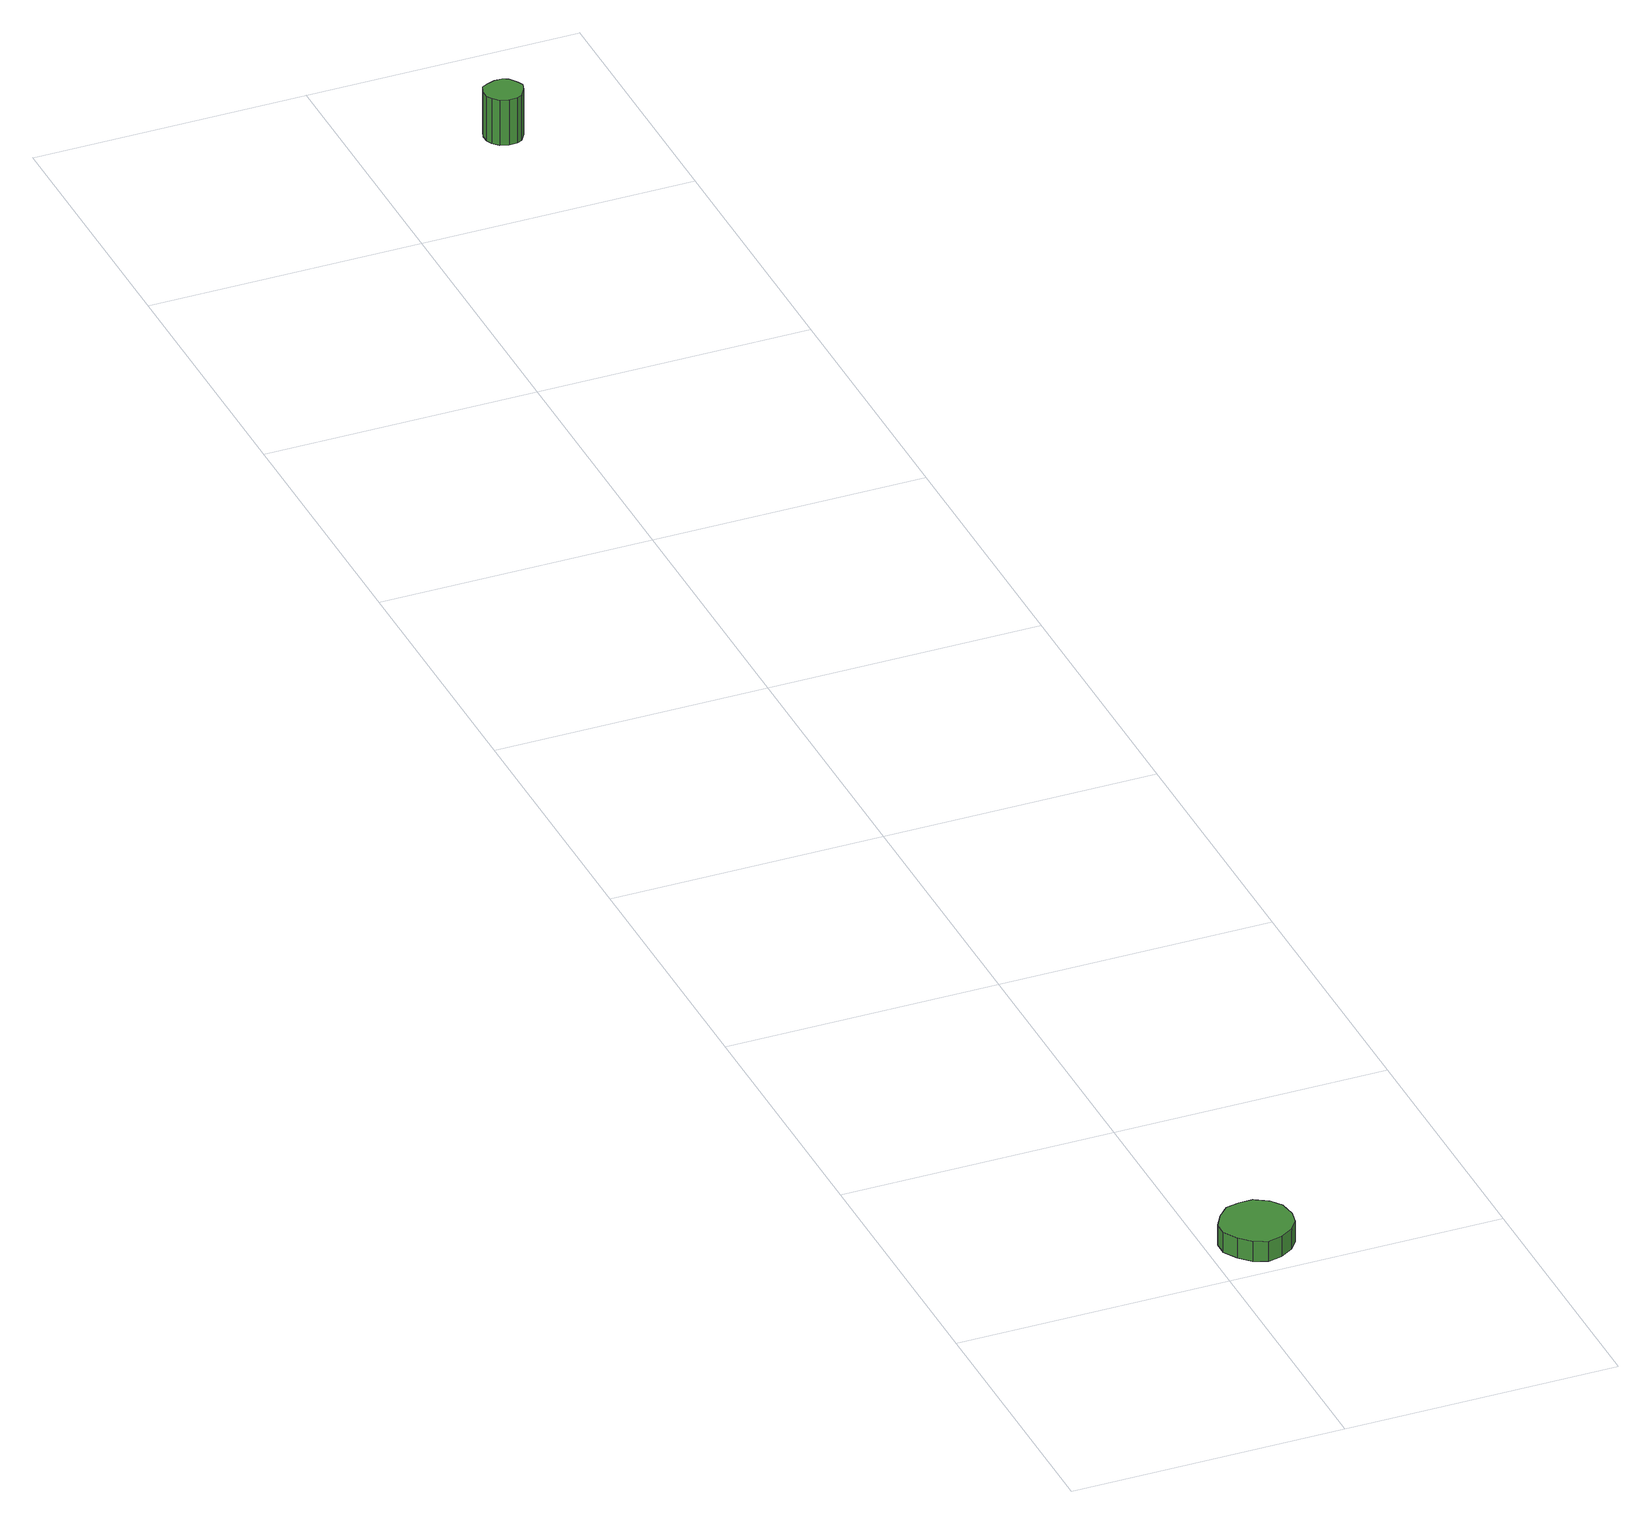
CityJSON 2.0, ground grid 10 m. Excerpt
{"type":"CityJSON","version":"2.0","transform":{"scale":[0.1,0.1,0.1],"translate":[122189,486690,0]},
"CityObjects":{
"tree1":{"type":"SolitaryVegetationObject","attributes":{"function":"something"},"geometry":[{"type":"MultiSurface","lod":"1","boundaries":[[[0,1,2,3,4,5,6,7,8,9,10,11,12,13,14]],[[15,16,17,18,19,20,21,22,23,24,25,26,27,28,29]],[[0,29,28,1]],[[1,28,27,2]],[[2,27,26,3]],[[3,26,25,4]],[[4,25,24,5]],[[5,24,23,6]],[[6,23,22,7]],[[7,22,21,8]],[[8,21,20,9]],[[9,20,19,10]],[[10,19,18,11]],[[11,18,17,12]],[[12,17,16,13]],[[13,16,15,14]],[[14,15,29,0]]]}]},
"tree2":{"type":"SolitaryVegetationObject","attributes":{"function":"something"},"geometry":[{"type":"MultiSurface","lod":"1","boundaries":[[[30,31,32,33,34,35,36,37,38,39,40,41,42,43,44]],[[45,46,47,48,49,50,51,52,53,54,55,56,57,58,59]],[[30,59,58,31]],[[31,58,57,32]],[[32,57,56,33]],[[33,56,55,34]],[[34,55,54,35]],[[35,54,53,36]],[[36,53,52,37]],[[37,52,51,38]],[[38,51,50,39]],[[39,50,49,40]],[[40,49,48,41]],[[41,48,47,42]],[[42,47,46,43]],[[43,46,45,44]],[[44,45,59,30]]]}]}
},
"vertices":[
[31,19,8],[30,25,8],[27,29,8],[22,32,8],[17,32,8],[12,31,8],[8,27,8],[5,22,8],[5,17,8],[8,12,8],[12,8,8],[17,6,8],[22,7,8],[27,10,8],[30,14,8],[30,14,0],[27,10,0],[22,7,0],[17,6,0],[12,8,0],[8,12,0],[5,17,0],[5,22,0],[8,27,0],[12,31,0],[17,32,0],[22,32,0],[27,29,0],[30,25,0],[31,19,0],
[56,745,23],[55,747,23],[53,750,23],[51,751,23],[48,751,23],[45,750,23],[43,749,23],[42,746,23],[42,743,23],[43,741,23],[45,739,23],[48,738,23],[51,738,23],[53,739,23],[55,742,23],[55,742,5],[53,739,5],[51,738,5],[48,738,5],[45,739,5],[43,741,5],[42,743,5],[42,746,5],[43,749,5],[45,750,5],[48,751,5],[51,751,5],[53,750,5],[55,747,5],[56,745,5]
]}
